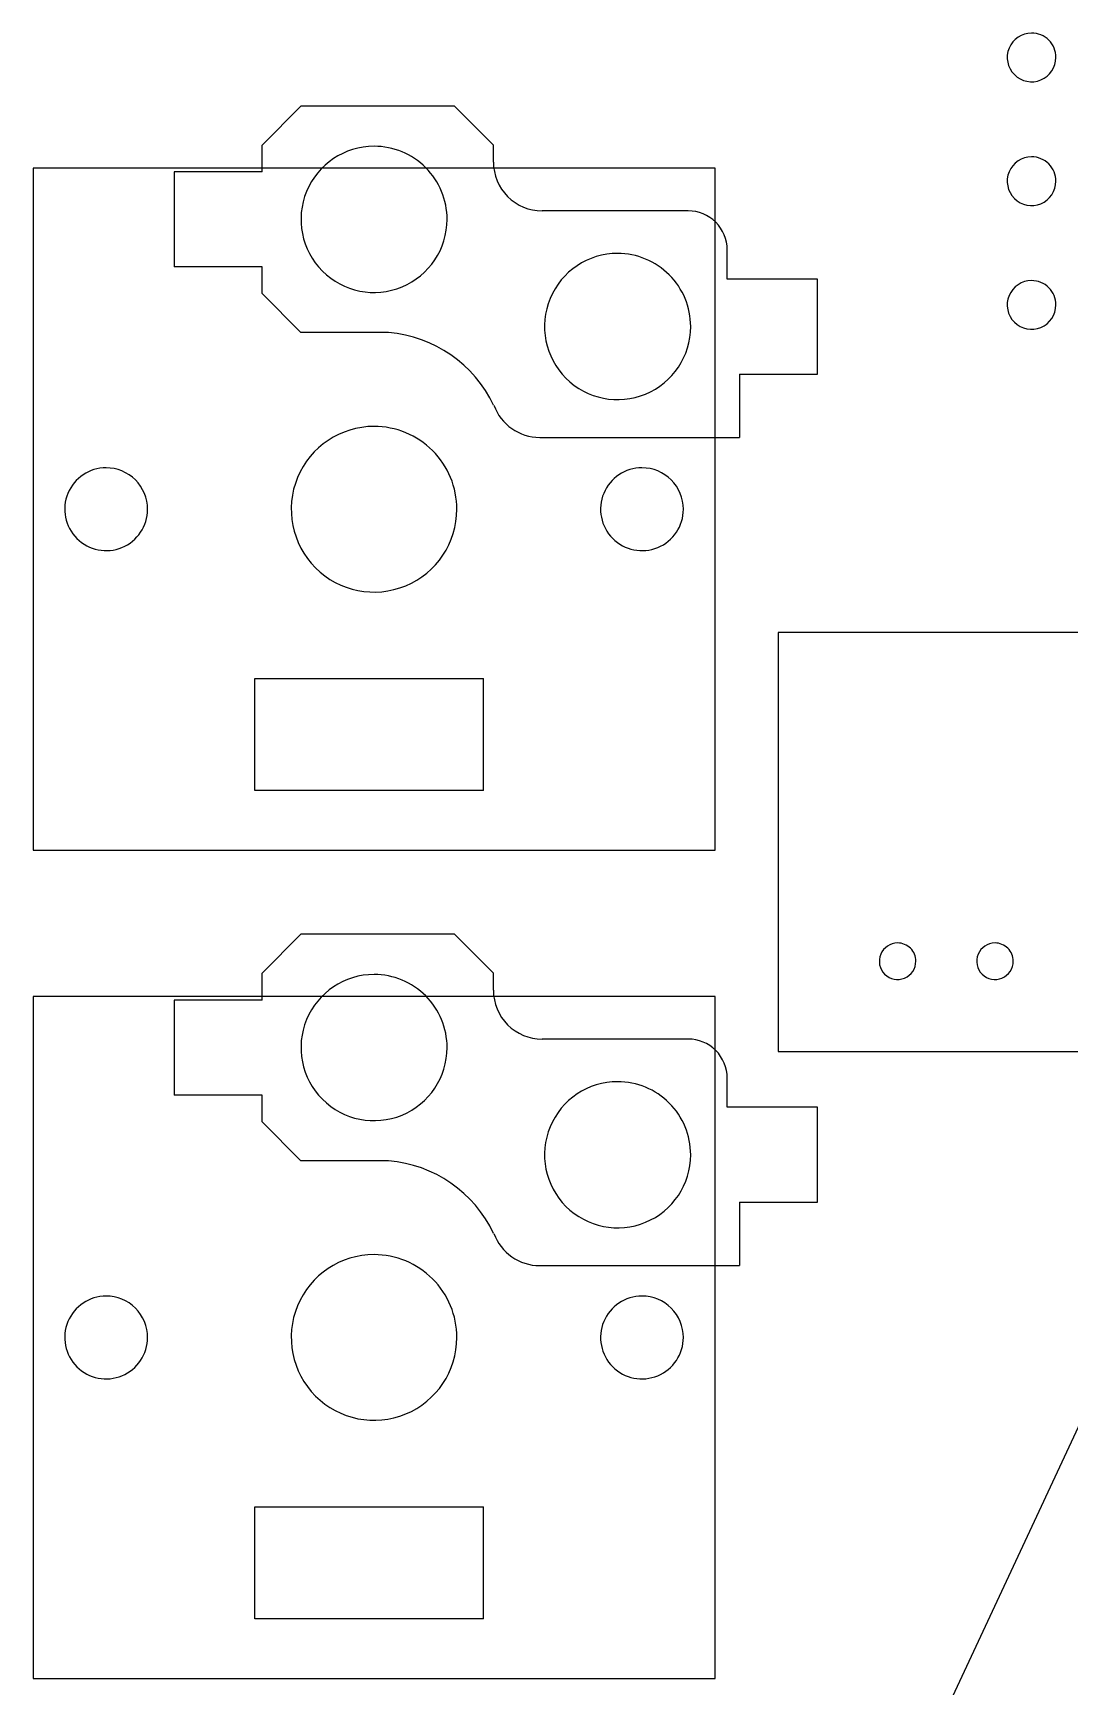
# Model space of a CAD drawing. Header units: millimetres. Extents: x 0 to 277, y 107 to 297.
# Drawn here: x 87.79 to 109.08, y 190.49 to 224.43 of the extents above; entities that cross this region are included whole.
import ezdxf

# ---------------------------------------------------------------- set-up
doc = ezdxf.new("R2010")
doc.units = ezdxf.units.MM
doc.layers.add('Layer_1', color=7, linetype='CONTINUOUS')

msp = doc.modelspace()

# ---------------------------------------------------------------- linework, layer by layer
at = {"layer": 'Layer_1', "color": 7}
for points in [[(108.2877, 224.434102)], [(108.2877, 224.434102)], [(108.2877, 224.434102)], [(94.7894, 222.1106)], [(94.7894, 222.1106)], [(94.7894, 222.1106)], [(108.2877, 221.894101)], [(108.2877, 221.894101)], [(108.2877, 221.894101)], [(87.7894, 207.6606), (101.7894, 207.6606), (101.7894, 221.6606), (87.7894, 221.6606)], [(99.7894, 219.910603)], [(99.7894, 219.910603)], [(99.7894, 219.910603)], [(108.2877, 219.3541)], [(108.2877, 219.3541)], [(108.2877, 219.3541)], [(94.7894, 216.360603)], [(94.7894, 216.360603)], [(94.7894, 216.360603)], [(89.289401, 215.510603)], [(89.289401, 215.510603)], [(89.289401, 215.510603)], [(100.2894, 215.510603)], [(100.2894, 215.510603)], [(100.2894, 215.510603)], [(105.5369, 205.7576)], [(105.5369, 205.7576)], [(105.5369, 205.7576)], [(107.5369, 205.7576)], [(107.5369, 205.7576)], [(107.5369, 205.7576)], [(94.7894, 205.1106)], [(94.7894, 205.1106)], [(94.7894, 205.1106)], [(87.7894, 190.6606), (101.7894, 190.6606), (101.7894, 204.6606), (87.7894, 204.6606)], [(99.7894, 202.9106)], [(99.7894, 202.9106)], [(99.7894, 202.9106)], [(94.7894, 199.3606)], [(94.7894, 199.3606)], [(94.7894, 199.3606)], [(89.289401, 198.5106)], [(89.289401, 198.5106)], [(89.289401, 198.5106)], [(100.2894, 198.5106)], [(100.2894, 198.5106)], [(100.2894, 198.5106)], [(122.2248, 190.5256), (116.3082, 177.8373), (103.6199, 183.7539), (109.5365, 196.4422)]]:
    msp.add_lwpolyline(points, close=True, dxfattribs=at)
for points in [[(93.2894, 222.9356), (92.4894, 222.1356)], [(96.4394, 222.9356), (93.2894, 222.9356)], [(96.4394, 222.9356), (97.2394, 222.1356)], [(92.4894, 221.5856), (92.4894, 222.1356)], [(97.2394, 221.7856), (97.2394, 222.1356)], [(90.6854, 221.5856), (90.6854, 219.6356)], [(92.4894, 221.5856), (90.6854, 221.5856)], [(101.2394, 220.7856), (98.2394, 220.7856)], [(102.0394, 219.3856), (102.0394, 219.9856)], [(92.4894, 219.6356), (90.6854, 219.6356)], [(92.4894, 219.0856), (92.4894, 219.6356)], [(103.8934, 219.3856), (102.0394, 219.3856)], [(103.8934, 217.4356), (103.8934, 219.3856)], [(92.4894, 219.0856), (93.2894, 218.2856)], [(95.0894, 218.2856), (93.2894, 218.2856)], [(102.2934, 217.4356), (102.2934, 216.8356)], [(102.2934, 217.4356), (103.8934, 217.4356)], [(102.2934, 216.8356), (102.2934, 216.1356)], [(98.1894, 216.1356), (102.2934, 216.1356)], [(103.0869, 212.1326), (103.0869, 203.5326), (109.9869, 203.5326)], [(109.9869, 212.1326), (103.0869, 212.1326)], [(92.3394, 211.1856), (97.0394, 211.1856)], [(92.3394, 208.8856), (92.3394, 211.1856)], [(97.0394, 208.8856), (97.0394, 211.1856)], [(97.0394, 208.8856), (92.3394, 208.8856)], [(93.2894, 205.9356), (92.4894, 205.1356)], [(96.4394, 205.9356), (93.2894, 205.9356)], [(96.4394, 205.9356), (97.2394, 205.1356)], [(92.4894, 204.5856), (92.4894, 205.1356)], [(97.2394, 204.7856), (97.2394, 205.1356)], [(90.6854, 204.5856), (90.6854, 202.6356)], [(92.4894, 204.5856), (90.6854, 204.5856)], [(101.2394, 203.7856), (98.2394, 203.7856)], [(102.0394, 202.3856), (102.0394, 202.9856)], [(92.4894, 202.6356), (90.6854, 202.6356)], [(92.4894, 202.0856), (92.4894, 202.6356)], [(103.8934, 202.3856), (102.0394, 202.3856)], [(103.8934, 200.4356), (103.8934, 202.3856)], [(92.4894, 202.0856), (93.2894, 201.2856)], [(95.0894, 201.2856), (93.2894, 201.2856)], [(102.2934, 200.4356), (102.2934, 199.8356)], [(102.2934, 200.4356), (103.8934, 200.4356)], [(102.2934, 199.8356), (102.2934, 199.1356)], [(98.1894, 199.1356), (102.2934, 199.1356)], [(92.3394, 194.1856), (97.0394, 194.1856)], [(92.3394, 191.8856), (92.3394, 194.1856)], [(97.0394, 191.8856), (97.0394, 194.1856)], [(97.0394, 191.8856), (92.3394, 191.8856)]]:
    msp.add_lwpolyline(points, dxfattribs=at)
for points in [[(108.2877, 224.434102), (108.085469, 224.434102), (107.903151, 224.312281), (107.82576, 224.125444)], [(108.2877, 224.434102), (108.085469, 224.434102), (107.903151, 224.312281), (107.82576, 224.125444)], [(108.2877, 224.434102), (108.085469, 224.434102), (107.903151, 224.312281), (107.82576, 224.125444)], [(108.641253, 224.287655), (108.547485, 224.381424), (108.420308, 224.434102), (108.2877, 224.434102)], [(108.641253, 224.287655), (108.547485, 224.381424), (108.420308, 224.434102), (108.2877, 224.434102)], [(108.641253, 224.287655), (108.547485, 224.381424), (108.420308, 224.434102), (108.2877, 224.434102)], [(107.82576, 224.125444), (107.74837, 223.938607), (107.791148, 223.723548), (107.934147, 223.580549)], [(107.82576, 224.125444), (107.74837, 223.938607), (107.791148, 223.723548), (107.934147, 223.580549)], [(107.82576, 224.125444), (107.74837, 223.938607), (107.791148, 223.723548), (107.934147, 223.580549)], [(108.7877, 223.934102), (108.7877, 224.06671), (108.735022, 224.193887), (108.641253, 224.287655)], [(108.7877, 223.934102), (108.7877, 224.06671), (108.735022, 224.193887), (108.641253, 224.287655)], [(108.7877, 223.934102), (108.7877, 224.06671), (108.735022, 224.193887), (108.641253, 224.287655)], [(108.479042, 223.472162), (108.665879, 223.549553), (108.7877, 223.731871), (108.7877, 223.934102)], [(108.479042, 223.472162), (108.665879, 223.549553), (108.7877, 223.731871), (108.7877, 223.934102)], [(108.479042, 223.472162), (108.665879, 223.549553), (108.7877, 223.731871), (108.7877, 223.934102)], [(107.934147, 223.580549), (108.077146, 223.43755), (108.292205, 223.394772), (108.479042, 223.472162)], [(107.934147, 223.580549), (108.077146, 223.43755), (108.292205, 223.394772), (108.479042, 223.472162)], [(107.934147, 223.580549), (108.077146, 223.43755), (108.292205, 223.394772), (108.479042, 223.472162)], [(94.7894, 222.1106), (94.182707, 222.1106), (93.635752, 221.745137), (93.403581, 221.184625)], [(94.7894, 222.1106), (94.182707, 222.1106), (93.635752, 221.745137), (93.403581, 221.184625)], [(94.7894, 222.1106), (94.182707, 222.1106), (93.635752, 221.745137), (93.403581, 221.184625)], [(95.85006, 221.67126), (95.568756, 221.952565), (95.187225, 222.1106), (94.7894, 222.1106)], [(95.85006, 221.67126), (95.568756, 221.952565), (95.187225, 222.1106), (94.7894, 222.1106)], [(95.85006, 221.67126), (95.568756, 221.952565), (95.187225, 222.1106), (94.7894, 222.1106)], [(97.2394, 221.7856), (97.2394, 221.520384), (97.344757, 221.26603), (97.532293, 221.078493)], [(108.2877, 221.894101), (108.085469, 221.894101), (107.903151, 221.77228), (107.82576, 221.585443)], [(108.2877, 221.894101), (108.085469, 221.894101), (107.903151, 221.77228), (107.82576, 221.585443)], [(108.2877, 221.894101), (108.085469, 221.894101), (107.903151, 221.77228), (107.82576, 221.585443)], [(108.641253, 221.747654), (108.547485, 221.841423), (108.420308, 221.894101), (108.2877, 221.894101)], [(108.641253, 221.747654), (108.547485, 221.841423), (108.420308, 221.894101), (108.2877, 221.894101)], [(108.641253, 221.747654), (108.547485, 221.841423), (108.420308, 221.894101), (108.2877, 221.894101)], [(108.7877, 221.394101), (108.7877, 221.526709), (108.735022, 221.653886), (108.641253, 221.747654)], [(108.7877, 221.394101), (108.7877, 221.526709), (108.735022, 221.653886), (108.641253, 221.747654)], [(108.7877, 221.394101), (108.7877, 221.526709), (108.735022, 221.653886), (108.641253, 221.747654)], [(96.2894, 220.6106), (96.2894, 221.008425), (96.131365, 221.389956), (95.85006, 221.67126)], [(96.2894, 220.6106), (96.2894, 221.008425), (96.131365, 221.389956), (95.85006, 221.67126)], [(96.2894, 220.6106), (96.2894, 221.008425), (96.131365, 221.389956), (95.85006, 221.67126)], [(107.82576, 221.585443), (107.74837, 221.398606), (107.791148, 221.183547), (107.934147, 221.040548)], [(107.82576, 221.585443), (107.74837, 221.398606), (107.791148, 221.183547), (107.934147, 221.040548)], [(107.82576, 221.585443), (107.74837, 221.398606), (107.791148, 221.183547), (107.934147, 221.040548)], [(108.479042, 220.932161), (108.665879, 221.009552), (108.7877, 221.19187), (108.7877, 221.394101)], [(108.479042, 220.932161), (108.665879, 221.009552), (108.7877, 221.19187), (108.7877, 221.394101)], [(108.479042, 220.932161), (108.665879, 221.009552), (108.7877, 221.19187), (108.7877, 221.394101)], [(93.403581, 221.184625), (93.171409, 220.624114), (93.299743, 219.978937), (93.72874, 219.54994)], [(93.403581, 221.184625), (93.171409, 220.624114), (93.299743, 219.978937), (93.72874, 219.54994)], [(93.403581, 221.184625), (93.171409, 220.624114), (93.299743, 219.978937), (93.72874, 219.54994)], [(97.532293, 221.078493), (97.71983, 220.890957), (97.974184, 220.7856), (98.2394, 220.7856)], [(107.934147, 221.040548), (108.077146, 220.897549), (108.292205, 220.854771), (108.479042, 220.932161)], [(107.934147, 221.040548), (108.077146, 220.897549), (108.292205, 220.854771), (108.479042, 220.932161)], [(107.934147, 221.040548), (108.077146, 220.897549), (108.292205, 220.854771), (108.479042, 220.932161)], [(101.805085, 220.551285), (101.655056, 220.701315), (101.451573, 220.7856), (101.2394, 220.7856)], [(95.363425, 219.224781), (95.923937, 219.456952), (96.2894, 220.003907), (96.2894, 220.6106)], [(95.363425, 219.224781), (95.923937, 219.456952), (96.2894, 220.003907), (96.2894, 220.6106)], [(95.363425, 219.224781), (95.923937, 219.456952), (96.2894, 220.003907), (96.2894, 220.6106)], [(102.0394, 219.9856), (102.0394, 220.197773), (101.955115, 220.401256), (101.805085, 220.551285)], [(99.7894, 219.910603), (99.182707, 219.910603), (98.635752, 219.54514), (98.403581, 218.984628)], [(99.7894, 219.910603), (99.182707, 219.910603), (98.635752, 219.54514), (98.403581, 218.984628)], [(99.7894, 219.910603), (99.182707, 219.910603), (98.635752, 219.54514), (98.403581, 218.984628)], [(100.85006, 219.471263), (100.568756, 219.752568), (100.187225, 219.910603), (99.7894, 219.910603)], [(100.85006, 219.471263), (100.568756, 219.752568), (100.187225, 219.910603), (99.7894, 219.910603)], [(100.85006, 219.471263), (100.568756, 219.752568), (100.187225, 219.910603), (99.7894, 219.910603)], [(93.72874, 219.54994), (94.157737, 219.120943), (94.802914, 218.992609), (95.363425, 219.224781)], [(93.72874, 219.54994), (94.157737, 219.120943), (94.802914, 218.992609), (95.363425, 219.224781)], [(93.72874, 219.54994), (94.157737, 219.120943), (94.802914, 218.992609), (95.363425, 219.224781)], [(101.2894, 218.410603), (101.2894, 218.808428), (101.131365, 219.189959), (100.85006, 219.471263)], [(101.2894, 218.410603), (101.2894, 218.808428), (101.131365, 219.189959), (100.85006, 219.471263)], [(101.2894, 218.410603), (101.2894, 218.808428), (101.131365, 219.189959), (100.85006, 219.471263)], [(108.2877, 219.3541), (108.085469, 219.3541), (107.903151, 219.232279), (107.82576, 219.045442)], [(108.2877, 219.3541), (108.085469, 219.3541), (107.903151, 219.232279), (107.82576, 219.045442)], [(108.2877, 219.3541), (108.085469, 219.3541), (107.903151, 219.232279), (107.82576, 219.045442)], [(108.641253, 219.207653), (108.547485, 219.301422), (108.420308, 219.3541), (108.2877, 219.3541)], [(108.641253, 219.207653), (108.547485, 219.301422), (108.420308, 219.3541), (108.2877, 219.3541)], [(108.641253, 219.207653), (108.547485, 219.301422), (108.420308, 219.3541), (108.2877, 219.3541)], [(98.403581, 218.984628), (98.171409, 218.424117), (98.299743, 217.77894), (98.72874, 217.349943)], [(98.403581, 218.984628), (98.171409, 218.424117), (98.299743, 217.77894), (98.72874, 217.349943)], [(98.403581, 218.984628), (98.171409, 218.424117), (98.299743, 217.77894), (98.72874, 217.349943)], [(107.82576, 219.045442), (107.74837, 218.858605), (107.791148, 218.643546), (107.934147, 218.500547)], [(107.82576, 219.045442), (107.74837, 218.858605), (107.791148, 218.643546), (107.934147, 218.500547)], [(107.82576, 219.045442), (107.74837, 218.858605), (107.791148, 218.643546), (107.934147, 218.500547)], [(108.7877, 218.8541), (108.7877, 218.986708), (108.735022, 219.113885), (108.641253, 219.207653)], [(108.7877, 218.8541), (108.7877, 218.986708), (108.735022, 219.113885), (108.641253, 219.207653)], [(108.7877, 218.8541), (108.7877, 218.986708), (108.735022, 219.113885), (108.641253, 219.207653)], [(108.479042, 218.39216), (108.665879, 218.469551), (108.7877, 218.651869), (108.7877, 218.8541)], [(108.479042, 218.39216), (108.665879, 218.469551), (108.7877, 218.651869), (108.7877, 218.8541)], [(108.479042, 218.39216), (108.665879, 218.469551), (108.7877, 218.651869), (108.7877, 218.8541)], [(97.2448, 216.7936), (96.843773, 217.639688), (96.02251, 218.208179), (95.0894, 218.2856)], [(100.363425, 217.024784), (100.923937, 217.256955), (101.2894, 217.80391), (101.2894, 218.410603)], [(100.363425, 217.024784), (100.923937, 217.256955), (101.2894, 217.80391), (101.2894, 218.410603)], [(100.363425, 217.024784), (100.923937, 217.256955), (101.2894, 217.80391), (101.2894, 218.410603)], [(107.934147, 218.500547), (108.077146, 218.357548), (108.292205, 218.31477), (108.479042, 218.39216)], [(107.934147, 218.500547), (108.077146, 218.357548), (108.292205, 218.31477), (108.479042, 218.39216)], [(107.934147, 218.500547), (108.077146, 218.357548), (108.292205, 218.31477), (108.479042, 218.39216)], [(98.72874, 217.349943), (99.157737, 216.920946), (99.802914, 216.792612), (100.363425, 217.024784)], [(98.72874, 217.349943), (99.157737, 216.920946), (99.802914, 216.792612), (100.363425, 217.024784)], [(98.72874, 217.349943), (99.157737, 216.920946), (99.802914, 216.792612), (100.363425, 217.024784)], [(97.2497, 216.7936), (97.393479, 216.398544), (97.768994, 216.1356), (98.1894, 216.1356)], [(94.7894, 216.360603), (94.101814, 216.360603), (93.481932, 215.946411), (93.218805, 215.311165)], [(94.7894, 216.360603), (94.101814, 216.360603), (93.481932, 215.946411), (93.218805, 215.311165)], [(94.7894, 216.360603), (94.101814, 216.360603), (93.481932, 215.946411), (93.218805, 215.311165)], [(95.991482, 215.862685), (95.67267, 216.181496), (95.240268, 216.360603), (94.7894, 216.360603)], [(95.991482, 215.862685), (95.67267, 216.181496), (95.240268, 216.360603), (94.7894, 216.360603)], [(95.991482, 215.862685), (95.67267, 216.181496), (95.240268, 216.360603), (94.7894, 216.360603)], [(96.4894, 214.660603), (96.4894, 215.111471), (96.310293, 215.543873), (95.991482, 215.862685)], [(96.4894, 214.660603), (96.4894, 215.111471), (96.310293, 215.543873), (95.991482, 215.862685)], [(96.4894, 214.660603), (96.4894, 215.111471), (96.310293, 215.543873), (95.991482, 215.862685)], [(89.289401, 215.510603), (88.945608, 215.510603), (88.635667, 215.303507), (88.504103, 214.985884)], [(89.289401, 215.510603), (88.945608, 215.510603), (88.635667, 215.303507), (88.504103, 214.985884)], [(89.289401, 215.510603), (88.945608, 215.510603), (88.635667, 215.303507), (88.504103, 214.985884)], [(89.890442, 215.261644), (89.731036, 215.42105), (89.514835, 215.510603), (89.289401, 215.510603)], [(89.890442, 215.261644), (89.731036, 215.42105), (89.514835, 215.510603), (89.289401, 215.510603)], [(89.890442, 215.261644), (89.731036, 215.42105), (89.514835, 215.510603), (89.289401, 215.510603)], [(90.139401, 214.660603), (90.139401, 214.886037), (90.049848, 215.102238), (89.890442, 215.261644)], [(90.139401, 214.660603), (90.139401, 214.886037), (90.049848, 215.102238), (89.890442, 215.261644)], [(90.139401, 214.660603), (90.139401, 214.886037), (90.049848, 215.102238), (89.890442, 215.261644)], [(93.218805, 215.311165), (92.955677, 214.675918), (93.101122, 213.944718), (93.587318, 213.458521)], [(93.218805, 215.311165), (92.955677, 214.675918), (93.101122, 213.944718), (93.587318, 213.458521)], [(93.218805, 215.311165), (92.955677, 214.675918), (93.101122, 213.944718), (93.587318, 213.458521)], [(100.2894, 215.510603), (99.945607, 215.510603), (99.635666, 215.303507), (99.504102, 214.985884)], [(100.2894, 215.510603), (99.945607, 215.510603), (99.635666, 215.303507), (99.504102, 214.985884)], [(100.2894, 215.510603), (99.945607, 215.510603), (99.635666, 215.303507), (99.504102, 214.985884)], [(100.890441, 215.261644), (100.731035, 215.42105), (100.514834, 215.510603), (100.2894, 215.510603)], [(100.890441, 215.261644), (100.731035, 215.42105), (100.514834, 215.510603), (100.2894, 215.510603)], [(100.890441, 215.261644), (100.731035, 215.42105), (100.514834, 215.510603), (100.2894, 215.510603)], [(101.1394, 214.660603), (101.1394, 214.886037), (101.049847, 215.102238), (100.890441, 215.261644)], [(101.1394, 214.660603), (101.1394, 214.886037), (101.049847, 215.102238), (100.890441, 215.261644)], [(101.1394, 214.660603), (101.1394, 214.886037), (101.049847, 215.102238), (100.890441, 215.261644)], [(88.504103, 214.985884), (88.37254, 214.668261), (88.445262, 214.302661), (88.68836, 214.059562)], [(88.504103, 214.985884), (88.37254, 214.668261), (88.445262, 214.302661), (88.68836, 214.059562)], [(88.504103, 214.985884), (88.37254, 214.668261), (88.445262, 214.302661), (88.68836, 214.059562)], [(99.504102, 214.985884), (99.372539, 214.668261), (99.445261, 214.302661), (99.688359, 214.059562)], [(99.504102, 214.985884), (99.372539, 214.668261), (99.445261, 214.302661), (99.688359, 214.059562)], [(99.504102, 214.985884), (99.372539, 214.668261), (99.445261, 214.302661), (99.688359, 214.059562)], [(89.614682, 213.875305), (89.932305, 214.006869), (90.139401, 214.31681), (90.139401, 214.660603)], [(89.614682, 213.875305), (89.932305, 214.006869), (90.139401, 214.31681), (90.139401, 214.660603)], [(89.614682, 213.875305), (89.932305, 214.006869), (90.139401, 214.31681), (90.139401, 214.660603)], [(95.439962, 213.090008), (96.075208, 213.353135), (96.4894, 213.973017), (96.4894, 214.660603)], [(95.439962, 213.090008), (96.075208, 213.353135), (96.4894, 213.973017), (96.4894, 214.660603)], [(95.439962, 213.090008), (96.075208, 213.353135), (96.4894, 213.973017), (96.4894, 214.660603)], [(100.614681, 213.875305), (100.932304, 214.006869), (101.1394, 214.31681), (101.1394, 214.660603)], [(100.614681, 213.875305), (100.932304, 214.006869), (101.1394, 214.31681), (101.1394, 214.660603)], [(100.614681, 213.875305), (100.932304, 214.006869), (101.1394, 214.31681), (101.1394, 214.660603)], [(88.68836, 214.059562), (88.931459, 213.816464), (89.297059, 213.743742), (89.614682, 213.875305)], [(88.68836, 214.059562), (88.931459, 213.816464), (89.297059, 213.743742), (89.614682, 213.875305)], [(88.68836, 214.059562), (88.931459, 213.816464), (89.297059, 213.743742), (89.614682, 213.875305)], [(99.688359, 214.059562), (99.931458, 213.816464), (100.297058, 213.743742), (100.614681, 213.875305)], [(99.688359, 214.059562), (99.931458, 213.816464), (100.297058, 213.743742), (100.614681, 213.875305)], [(99.688359, 214.059562), (99.931458, 213.816464), (100.297058, 213.743742), (100.614681, 213.875305)], [(93.587318, 213.458521), (94.073515, 212.972325), (94.804715, 212.82688), (95.439962, 213.090008)], [(93.587318, 213.458521), (94.073515, 212.972325), (94.804715, 212.82688), (95.439962, 213.090008)], [(93.587318, 213.458521), (94.073515, 212.972325), (94.804715, 212.82688), (95.439962, 213.090008)], [(105.5369, 205.7576), (105.385227, 205.7576), (105.248488, 205.666234), (105.190445, 205.526106)], [(105.5369, 205.7576), (105.385227, 205.7576), (105.248488, 205.666234), (105.190445, 205.526106)], [(105.5369, 205.7576), (105.385227, 205.7576), (105.248488, 205.666234), (105.190445, 205.526106)], [(105.802065, 205.647765), (105.731739, 205.718091), (105.636356, 205.7576), (105.5369, 205.7576)], [(105.802065, 205.647765), (105.731739, 205.718091), (105.636356, 205.7576), (105.5369, 205.7576)], [(105.802065, 205.647765), (105.731739, 205.718091), (105.636356, 205.7576), (105.5369, 205.7576)], [(107.5369, 205.7576), (107.385227, 205.7576), (107.248488, 205.666234), (107.190445, 205.526106)], [(107.5369, 205.7576), (107.385227, 205.7576), (107.248488, 205.666234), (107.190445, 205.526106)], [(107.5369, 205.7576), (107.385227, 205.7576), (107.248488, 205.666234), (107.190445, 205.526106)], [(107.802065, 205.647765), (107.731739, 205.718091), (107.636356, 205.7576), (107.5369, 205.7576)], [(107.802065, 205.647765), (107.731739, 205.718091), (107.636356, 205.7576), (107.5369, 205.7576)], [(107.802065, 205.647765), (107.731739, 205.718091), (107.636356, 205.7576), (107.5369, 205.7576)], [(105.190445, 205.526106), (105.132402, 205.385978), (105.164486, 205.224684), (105.271735, 205.117435)], [(105.190445, 205.526106), (105.132402, 205.385978), (105.164486, 205.224684), (105.271735, 205.117435)], [(105.190445, 205.526106), (105.132402, 205.385978), (105.164486, 205.224684), (105.271735, 205.117435)], [(105.680406, 205.036145), (105.820534, 205.094188), (105.9119, 205.230927), (105.9119, 205.3826)], [(105.680406, 205.036145), (105.820534, 205.094188), (105.9119, 205.230927), (105.9119, 205.3826)], [(105.680406, 205.036145), (105.820534, 205.094188), (105.9119, 205.230927), (105.9119, 205.3826)], [(105.9119, 205.3826), (105.9119, 205.482056), (105.872391, 205.577439), (105.802065, 205.647765)], [(105.9119, 205.3826), (105.9119, 205.482056), (105.872391, 205.577439), (105.802065, 205.647765)], [(105.9119, 205.3826), (105.9119, 205.482056), (105.872391, 205.577439), (105.802065, 205.647765)], [(107.190445, 205.526106), (107.132402, 205.385978), (107.164486, 205.224684), (107.271735, 205.117435)], [(107.190445, 205.526106), (107.132402, 205.385978), (107.164486, 205.224684), (107.271735, 205.117435)], [(107.190445, 205.526106), (107.132402, 205.385978), (107.164486, 205.224684), (107.271735, 205.117435)], [(107.680406, 205.036145), (107.820534, 205.094188), (107.9119, 205.230927), (107.9119, 205.3826)], [(107.680406, 205.036145), (107.820534, 205.094188), (107.9119, 205.230927), (107.9119, 205.3826)], [(107.680406, 205.036145), (107.820534, 205.094188), (107.9119, 205.230927), (107.9119, 205.3826)], [(107.9119, 205.3826), (107.9119, 205.482056), (107.872391, 205.577439), (107.802065, 205.647765)], [(107.9119, 205.3826), (107.9119, 205.482056), (107.872391, 205.577439), (107.802065, 205.647765)], [(107.9119, 205.3826), (107.9119, 205.482056), (107.872391, 205.577439), (107.802065, 205.647765)], [(94.7894, 205.1106), (94.182707, 205.1106), (93.635752, 204.745137), (93.403581, 204.184625)], [(94.7894, 205.1106), (94.182707, 205.1106), (93.635752, 204.745137), (93.403581, 204.184625)], [(94.7894, 205.1106), (94.182707, 205.1106), (93.635752, 204.745137), (93.403581, 204.184625)], [(95.85006, 204.67126), (95.568756, 204.952565), (95.187225, 205.1106), (94.7894, 205.1106)], [(95.85006, 204.67126), (95.568756, 204.952565), (95.187225, 205.1106), (94.7894, 205.1106)], [(95.85006, 204.67126), (95.568756, 204.952565), (95.187225, 205.1106), (94.7894, 205.1106)], [(105.271735, 205.117435), (105.378984, 205.010186), (105.540278, 204.978102), (105.680406, 205.036145)], [(105.271735, 205.117435), (105.378984, 205.010186), (105.540278, 204.978102), (105.680406, 205.036145)], [(105.271735, 205.117435), (105.378984, 205.010186), (105.540278, 204.978102), (105.680406, 205.036145)], [(107.271735, 205.117435), (107.378984, 205.010186), (107.540278, 204.978102), (107.680406, 205.036145)], [(107.271735, 205.117435), (107.378984, 205.010186), (107.540278, 204.978102), (107.680406, 205.036145)], [(107.271735, 205.117435), (107.378984, 205.010186), (107.540278, 204.978102), (107.680406, 205.036145)], [(97.2394, 204.7856), (97.2394, 204.520384), (97.344757, 204.26603), (97.532293, 204.078493)], [(96.2894, 203.6106), (96.2894, 204.008425), (96.131365, 204.389956), (95.85006, 204.67126)], [(96.2894, 203.6106), (96.2894, 204.008425), (96.131365, 204.389956), (95.85006, 204.67126)], [(96.2894, 203.6106), (96.2894, 204.008425), (96.131365, 204.389956), (95.85006, 204.67126)], [(93.403581, 204.184625), (93.171409, 203.624114), (93.299743, 202.978937), (93.72874, 202.54994)], [(93.403581, 204.184625), (93.171409, 203.624114), (93.299743, 202.978937), (93.72874, 202.54994)], [(93.403581, 204.184625), (93.171409, 203.624114), (93.299743, 202.978937), (93.72874, 202.54994)], [(97.532293, 204.078493), (97.71983, 203.890957), (97.974184, 203.7856), (98.2394, 203.7856)], [(101.805085, 203.551285), (101.655056, 203.701315), (101.451573, 203.7856), (101.2394, 203.7856)], [(95.363425, 202.224781), (95.923937, 202.456952), (96.2894, 203.003907), (96.2894, 203.6106)], [(95.363425, 202.224781), (95.923937, 202.456952), (96.2894, 203.003907), (96.2894, 203.6106)], [(95.363425, 202.224781), (95.923937, 202.456952), (96.2894, 203.003907), (96.2894, 203.6106)], [(102.0394, 202.9856), (102.0394, 203.197773), (101.955115, 203.401256), (101.805085, 203.551285)], [(99.7894, 202.9106), (99.182707, 202.9106), (98.635752, 202.545137), (98.403581, 201.984625)], [(99.7894, 202.9106), (99.182707, 202.9106), (98.635752, 202.545137), (98.403581, 201.984625)], [(99.7894, 202.9106), (99.182707, 202.9106), (98.635752, 202.545137), (98.403581, 201.984625)], [(100.85006, 202.47126), (100.568756, 202.752565), (100.187225, 202.9106), (99.7894, 202.9106)], [(100.85006, 202.47126), (100.568756, 202.752565), (100.187225, 202.9106), (99.7894, 202.9106)], [(100.85006, 202.47126), (100.568756, 202.752565), (100.187225, 202.9106), (99.7894, 202.9106)], [(93.72874, 202.54994), (94.157737, 202.120943), (94.802914, 201.992609), (95.363425, 202.224781)], [(93.72874, 202.54994), (94.157737, 202.120943), (94.802914, 201.992609), (95.363425, 202.224781)], [(93.72874, 202.54994), (94.157737, 202.120943), (94.802914, 201.992609), (95.363425, 202.224781)], [(101.2894, 201.4106), (101.2894, 201.808425), (101.131365, 202.189956), (100.85006, 202.47126)], [(101.2894, 201.4106), (101.2894, 201.808425), (101.131365, 202.189956), (100.85006, 202.47126)], [(101.2894, 201.4106), (101.2894, 201.808425), (101.131365, 202.189956), (100.85006, 202.47126)], [(98.403581, 201.984625), (98.171409, 201.424114), (98.299743, 200.778937), (98.72874, 200.34994)], [(98.403581, 201.984625), (98.171409, 201.424114), (98.299743, 200.778937), (98.72874, 200.34994)], [(98.403581, 201.984625), (98.171409, 201.424114), (98.299743, 200.778937), (98.72874, 200.34994)], [(100.363425, 200.024781), (100.923937, 200.256952), (101.2894, 200.803907), (101.2894, 201.4106)], [(100.363425, 200.024781), (100.923937, 200.256952), (101.2894, 200.803907), (101.2894, 201.4106)], [(100.363425, 200.024781), (100.923937, 200.256952), (101.2894, 200.803907), (101.2894, 201.4106)], [(97.2448, 199.7936), (96.843773, 200.639688), (96.02251, 201.208179), (95.0894, 201.2856)], [(98.72874, 200.34994), (99.157737, 199.920943), (99.802914, 199.792609), (100.363425, 200.024781)], [(98.72874, 200.34994), (99.157737, 199.920943), (99.802914, 199.792609), (100.363425, 200.024781)], [(98.72874, 200.34994), (99.157737, 199.920943), (99.802914, 199.792609), (100.363425, 200.024781)], [(97.2497, 199.7936), (97.393479, 199.398544), (97.768994, 199.1356), (98.1894, 199.1356)], [(94.7894, 199.3606), (94.101814, 199.3606), (93.481932, 198.946408), (93.218805, 198.311162)], [(94.7894, 199.3606), (94.101814, 199.3606), (93.481932, 198.946408), (93.218805, 198.311162)], [(94.7894, 199.3606), (94.101814, 199.3606), (93.481932, 198.946408), (93.218805, 198.311162)], [(95.991482, 198.862682), (95.67267, 199.181493), (95.240268, 199.3606), (94.7894, 199.3606)], [(95.991482, 198.862682), (95.67267, 199.181493), (95.240268, 199.3606), (94.7894, 199.3606)], [(95.991482, 198.862682), (95.67267, 199.181493), (95.240268, 199.3606), (94.7894, 199.3606)], [(96.4894, 197.6606), (96.4894, 198.111468), (96.310293, 198.54387), (95.991482, 198.862682)], [(96.4894, 197.6606), (96.4894, 198.111468), (96.310293, 198.54387), (95.991482, 198.862682)], [(96.4894, 197.6606), (96.4894, 198.111468), (96.310293, 198.54387), (95.991482, 198.862682)], [(89.289401, 198.5106), (88.945608, 198.5106), (88.635667, 198.303504), (88.504103, 197.985881)], [(89.289401, 198.5106), (88.945608, 198.5106), (88.635667, 198.303504), (88.504103, 197.985881)], [(89.289401, 198.5106), (88.945608, 198.5106), (88.635667, 198.303504), (88.504103, 197.985881)], [(89.890442, 198.261641), (89.731036, 198.421047), (89.514835, 198.5106), (89.289401, 198.5106)], [(89.890442, 198.261641), (89.731036, 198.421047), (89.514835, 198.5106), (89.289401, 198.5106)], [(89.890442, 198.261641), (89.731036, 198.421047), (89.514835, 198.5106), (89.289401, 198.5106)], [(90.139401, 197.6606), (90.139401, 197.886034), (90.049848, 198.102235), (89.890442, 198.261641)], [(90.139401, 197.6606), (90.139401, 197.886034), (90.049848, 198.102235), (89.890442, 198.261641)], [(90.139401, 197.6606), (90.139401, 197.886034), (90.049848, 198.102235), (89.890442, 198.261641)], [(93.218805, 198.311162), (92.955677, 197.675915), (93.101122, 196.944715), (93.587318, 196.458518)], [(93.218805, 198.311162), (92.955677, 197.675915), (93.101122, 196.944715), (93.587318, 196.458518)], [(93.218805, 198.311162), (92.955677, 197.675915), (93.101122, 196.944715), (93.587318, 196.458518)], [(100.2894, 198.5106), (99.945607, 198.5106), (99.635666, 198.303504), (99.504102, 197.985881)], [(100.2894, 198.5106), (99.945607, 198.5106), (99.635666, 198.303504), (99.504102, 197.985881)], [(100.2894, 198.5106), (99.945607, 198.5106), (99.635666, 198.303504), (99.504102, 197.985881)], [(100.890441, 198.261641), (100.731035, 198.421047), (100.514834, 198.5106), (100.2894, 198.5106)], [(100.890441, 198.261641), (100.731035, 198.421047), (100.514834, 198.5106), (100.2894, 198.5106)], [(100.890441, 198.261641), (100.731035, 198.421047), (100.514834, 198.5106), (100.2894, 198.5106)], [(101.1394, 197.6606), (101.1394, 197.886034), (101.049847, 198.102235), (100.890441, 198.261641)], [(101.1394, 197.6606), (101.1394, 197.886034), (101.049847, 198.102235), (100.890441, 198.261641)], [(101.1394, 197.6606), (101.1394, 197.886034), (101.049847, 198.102235), (100.890441, 198.261641)], [(88.504103, 197.985881), (88.37254, 197.668258), (88.445262, 197.302658), (88.68836, 197.059559)], [(88.504103, 197.985881), (88.37254, 197.668258), (88.445262, 197.302658), (88.68836, 197.059559)], [(88.504103, 197.985881), (88.37254, 197.668258), (88.445262, 197.302658), (88.68836, 197.059559)], [(99.504102, 197.985881), (99.372539, 197.668258), (99.445261, 197.302658), (99.688359, 197.059559)], [(99.504102, 197.985881), (99.372539, 197.668258), (99.445261, 197.302658), (99.688359, 197.059559)], [(99.504102, 197.985881), (99.372539, 197.668258), (99.445261, 197.302658), (99.688359, 197.059559)], [(89.614682, 196.875302), (89.932305, 197.006866), (90.139401, 197.316807), (90.139401, 197.6606)], [(89.614682, 196.875302), (89.932305, 197.006866), (90.139401, 197.316807), (90.139401, 197.6606)], [(89.614682, 196.875302), (89.932305, 197.006866), (90.139401, 197.316807), (90.139401, 197.6606)], [(95.439962, 196.090005), (96.075208, 196.353132), (96.4894, 196.973014), (96.4894, 197.6606)], [(95.439962, 196.090005), (96.075208, 196.353132), (96.4894, 196.973014), (96.4894, 197.6606)], [(95.439962, 196.090005), (96.075208, 196.353132), (96.4894, 196.973014), (96.4894, 197.6606)], [(100.614681, 196.875302), (100.932304, 197.006866), (101.1394, 197.316807), (101.1394, 197.6606)], [(100.614681, 196.875302), (100.932304, 197.006866), (101.1394, 197.316807), (101.1394, 197.6606)], [(100.614681, 196.875302), (100.932304, 197.006866), (101.1394, 197.316807), (101.1394, 197.6606)], [(88.68836, 197.059559), (88.931459, 196.816461), (89.297059, 196.743739), (89.614682, 196.875302)], [(88.68836, 197.059559), (88.931459, 196.816461), (89.297059, 196.743739), (89.614682, 196.875302)], [(88.68836, 197.059559), (88.931459, 196.816461), (89.297059, 196.743739), (89.614682, 196.875302)], [(99.688359, 197.059559), (99.931458, 196.816461), (100.297058, 196.743739), (100.614681, 196.875302)], [(99.688359, 197.059559), (99.931458, 196.816461), (100.297058, 196.743739), (100.614681, 196.875302)], [(99.688359, 197.059559), (99.931458, 196.816461), (100.297058, 196.743739), (100.614681, 196.875302)], [(93.587318, 196.458518), (94.073515, 195.972322), (94.804715, 195.826877), (95.439962, 196.090005)], [(93.587318, 196.458518), (94.073515, 195.972322), (94.804715, 195.826877), (95.439962, 196.090005)], [(93.587318, 196.458518), (94.073515, 195.972322), (94.804715, 195.826877), (95.439962, 196.090005)]]:
    msp.add_open_spline(points, degree=3, dxfattribs=at)

doc.saveas('drawing.dxf')
